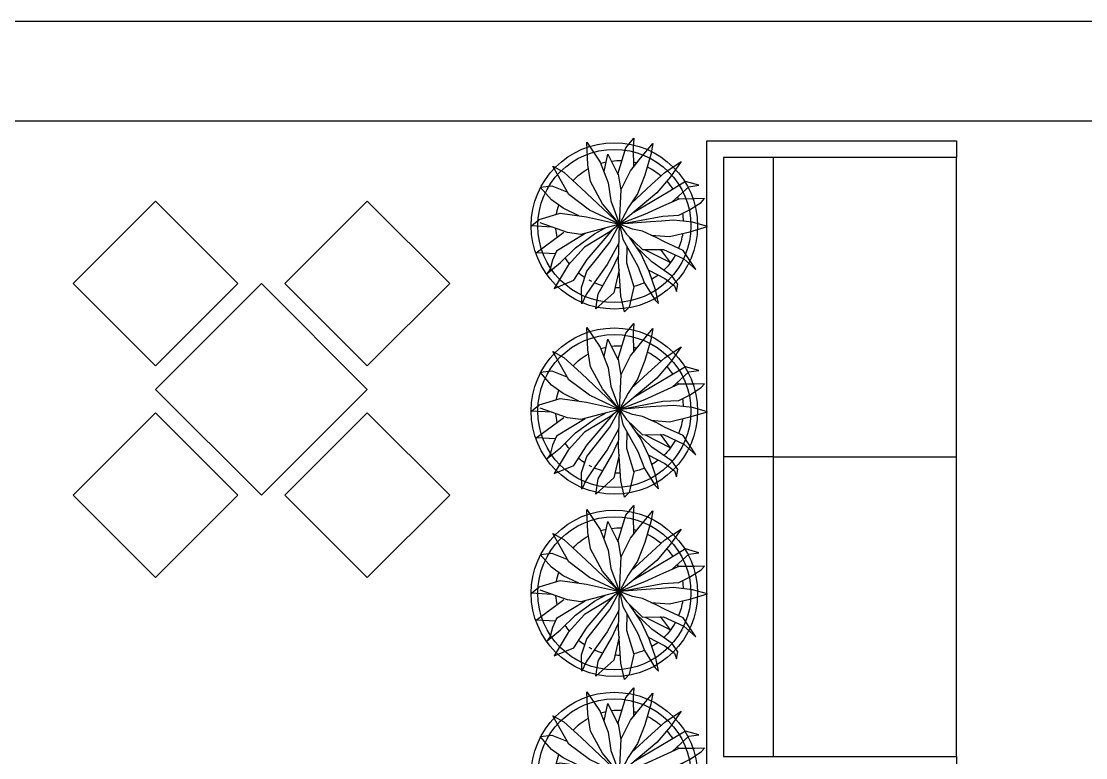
# Model space of a CAD drawing. Header units: millimetres. Extents: x 24870 to 27223, y 1839 to 3696.
# Drawn here: x 25470.4 to 25790.2, y 3203.1 to 3424.4 of the extents above; entities that cross this region are included whole.
import ezdxf

# ---------------------------------------------------------------- set-up
doc = ezdxf.new("R2010")
doc.units = ezdxf.units.MM
for name, color, linetype in [('0-gnl-parapet', 252, 'Continuous'), ('2-tef-aksesuar', 30, 'Continuous'), ('2-tef-hareketli', 251, 'Continuous')]:
    doc.layers.add(name, color=color, linetype=linetype)

# ---------------------------------------------------------------- blocks, each defined once
blk = doc.blocks.new('TREEI')
at = {"color": 63, "true_color": 0xafc95e}
for p, q in [((0.0056, 0.1442), (0.0085, 0.1517)), ((0.0085, 0.1517), (0.0132, 0.1298)), ((-0.0406, 0.1373), (-0.0511, 0.1417)), ((-0.0511, 0.1417), (-0.0458, 0.1135)), ((-0.0189, 0.1085), (-0.0406, 0.1373)), ((0.0003, 0.1098), (0.0056, 0.1442)), ((0.0132, 0.1298), (0.0155, 0.0941)), ((0.036, 0.116), (0.0459, 0.1342)), ((0.0459, 0.1342), (0.0453, 0.1448)), ((0.0453, 0.1448), (0.0523, 0.1342)), ((0.0523, 0.1342), (0.0488, 0.1173)), ((-0.0546, 0.1041), (-0.0943, 0.1173)), ((-0.0943, 0.1173), (-0.0803, 0.0948)), ((-0.0458, 0.1135), (-0.026, 0.0572)), ((0.0154, 0.091), (0.036, 0.116)), ((0.0488, 0.1173), (0.0266, 0.081)), ((0.0792, 0.0979), (0.0909, 0.1229)), ((0.0909, 0.1229), (0.0839, 0.0841)), ((-0.1001, 0.0879), (-0.113, 0.0998)), ((-0.113, 0.0998), (-0.1025, 0.0735)), ((-0.0803, 0.0948), (-0.0423, 0.0666)), ((-0.0308, 0.0709), (-0.0546, 0.1041)), ((-0.0143, 0.0653), (-0.0189, 0.1085)), ((0.0015, 0.0785), (0.0003, 0.1098)), ((0.0155, 0.0941), (0.0144, 0.0603)), ((0.0243, 0.0572), (0.0558, 0.0948)), ((0.0558, 0.0948), (0.0488, 0.0666)), ((0.0535, 0.0691), (0.0792, 0.0979)), ((-0.1025, 0.0735), (-0.0832, 0.0516)), ((-0.0774, 0.0735), (-0.1001, 0.0879)), ((-0.0464, 0.0547), (-0.0774, 0.0735)), ((-0.0043, 0.0253), (0.0015, 0.0785)), ((0.0266, 0.081), (0.0112, 0.0443)), ((0.0839, 0.0841), (0.0599, 0.0578)), ((-0.1463, 0.0566), (-0.1095, 0.0572)), ((-0.1083, 0.029), (-0.1463, 0.0566)), ((-0.1095, 0.0572), (-0.0744, 0.0334)), ((-0.0423, 0.0666), (-0.0224, 0.0484)), ((-0.026, 0.0572), (0.0009, -0.0007)), ((-0.0028, 0.0397), (-0.0143, 0.0653)), ((0.005, 0.0197), (0.0202, 0.0553)), ((0.0144, 0.0603), (0.008, 0.0266)), ((0.0202, 0.0553), (0.0535, 0.0691)), ((0.0599, 0.0578), (0.0506, 0.0459)), ((0.0716, 0.0528), (0.1072, 0.0591)), ((0.1072, 0.0591), (0.1388, 0.0628)), ((0.1388, 0.0628), (0.1178, 0.0459)), ((-0.0832, 0.0516), (-0.0528, 0.0353)), ((-0.0129, 0.0289), (-0.0464, 0.0547)), ((0.0506, 0.0459), (0.0325, 0.0259)), ((0.043, 0.0376), (0.0716, 0.0528)), ((0.1178, 0.0459), (0.0891, 0.0297)), ((-0.1399, 0.0234), (-0.1474, 0.0278)), ((-0.1474, 0.0278), (-0.1188, 0.0197)), ((-0.1299, 0.0103), (-0.1399, 0.0234)), ((-0.1188, 0.0197), (-0.0849, 0.0065)), ((-0.0703, 0.0115), (-0.1083, 0.029)), ((-0.0744, 0.0334), (-0.0129, 0.0029)), ((-0.0528, 0.0353), (-0.0265, 0.0209)), ((-0.0265, 0.0209), (0.0009, -0.0007)), ((0.0009, -0.0007), (-0.0043, 0.0253)), ((0.0009, -0.0007), (0.005, 0.0197)), ((0.0325, 0.0259), (0.0179, 0.0159)), ((0.0693, 0.0228), (0.0517, 0.0165)), ((0.0891, 0.0297), (0.0693, 0.0228)), ((0.0751, 0.0159), (0.1008, 0.0253)), ((0.1008, 0.0253), (0.1213, 0.024)), ((0.1213, 0.024), (0.1452, 0.0203)), ((0.1452, 0.0203), (0.1528, 0.0165)), ((-0.1209, 0.0024), (-0.1504, -0.0123)), ((-0.1171, -0.001), (-0.1299, 0.0103)), ((-0.0849, 0.0065), (-0.0452, -0.0023)), ((-0.0195, 0.0046), (-0.0703, 0.0115)), ((0.0009, -0.0007), (-0.0195, 0.0046)), ((0.0517, 0.0165), (0.0009, -0.0007)), ((0.0179, 0.0159), (0.0009, -0.0007)), ((0.0009, -0.0007), (0.0751, 0.0159)), ((0.0471, 0.0009), (0.0009, -0.0007)), ((0.0833, 0.0002), (0.0471, 0.0009)), ((0.1119, -0.0004), (0.0833, 0.0002)), ((0.137, 0.0103), (0.1119, -0.0004)), ((0.1528, 0.0165), (0.137, 0.0103)), ((-0.1504, -0.0123), (-0.0925, -0.026)), ((-0.0598, -0.0091), (-0.1171, -0.001)), ((-0.0674, -0.011), (-0.0873, -0.0229)), ((-0.0341, -0.006), (-0.0674, -0.011)), ((-0.0464, -0.0348), (0.0009, -0.0007)), ((-0.0452, -0.0023), (-0.024, -0.0046)), ((0.0009, -0.0007), (-0.037, -0.0436)), ((-0.0353, -0.0842), (0.0009, -0.0007)), ((0.0009, -0.0007), (-0.0341, -0.006)), ((0.0009, -0.0007), (-0.0119, -0.0448)), ((0.0027, -0.0436), (0.0009, -0.0007)), ((0.0009, -0.0007), (0.0272, -0.0548)), ((0.0255, -0.021), (0.0009, -0.0007)), ((0.0815, -0.0248), (0.0009, -0.0007)), ((0.1032, -0.0191), (0.0315, -0.0098)), ((0.0997, -0.0001), (0.1364, -0.0129)), ((0.1528, -0.0085), (0.1347, -0.0235)), ((0.1364, -0.0129), (0.1528, -0.0085)), ((-0.0873, -0.0229), (-0.124, -0.0568)), ((-0.0855, -0.0586), (-0.0464, -0.0348)), ((0.05, -0.0367), (0.0255, -0.021)), ((0.0333, -0.026), (0.0786, -0.0417)), ((0.0745, -0.0611), (0.05, -0.0367)), ((0.1137, -0.0411), (0.0815, -0.0248)), ((0.1347, -0.0235), (0.1032, -0.0191)), ((-0.1083, -0.0423), (-0.1399, -0.058)), ((-0.0578, -0.0417), (-0.0774, -0.0642)), ((-0.037, -0.0436), (-0.0592, -0.0824)), ((-0.0119, -0.0448), (-0.016, -0.088)), ((0.0114, -0.0742), (0.0027, -0.0436)), ((0.033, -0.0811), (0.026, -0.0536)), ((0.0272, -0.0548), (0.0547, -0.078)), ((0.0786, -0.0417), (0.1078, -0.0517)), ((0.1078, -0.0517), (0.1411, -0.058)), ((0.1411, -0.058), (0.1137, -0.0411)), ((-0.1399, -0.058), (-0.1235, -0.063)), ((-0.1235, -0.063), (-0.0855, -0.0586)), ((-0.0774, -0.0642), (-0.0902, -0.0855)), ((0.0979, -0.0899), (0.0745, -0.0611)), ((-0.0902, -0.0855), (-0.0996, -0.1137)), ((-0.0803, -0.108), (-0.0604, -0.088)), ((-0.0592, -0.0824), (-0.0651, -0.1381)), ((-0.0522, -0.1212), (-0.0353, -0.0842)), ((-0.016, -0.088), (-0.009, -0.1168)), ((0.0126, -0.1124), (0.0114, -0.0742)), ((0.0301, -0.1199), (0.0325, -0.0811)), ((0.0325, -0.0811), (0.0628, -0.1174)), ((0.0547, -0.078), (0.0792, -0.0911)), ((0.0745, -0.1118), (0.0617, -0.0817)), ((0.0792, -0.0911), (0.1084, -0.1062)), ((0.1084, -0.1062), (0.0979, -0.0899)), ((-0.0996, -0.1137), (-0.0803, -0.108)), ((0.0126, -0.0949), (0.0301, -0.1199)), ((-0.0651, -0.1381), (-0.0522, -0.1212)), ((-0.009, -0.1168), (0.005, -0.1531)), ((0.005, -0.1531), (0.0126, -0.1124)), ((0.0628, -0.1174), (0.0821, -0.1274)), ((0.0821, -0.1274), (0.0745, -0.1118))]:
    blk.add_line(p, q, dxfattribs=at)
for start, end in [(112.5698, 117.2676), (90.2669, 100.3176), (75.8744, 82.8333), (52.0008, 69.3621), (128.5172, 136.7777), (31.5426, 45.4516), (146.4111, 153.1838), (139.0957, 141.7689), (13.4218, 20.6016), (165.0446, 171.5762), (358.2776, 0.2322), (191.5019, 199.4338), (340.9505, 349.9228), (319.0773, 333.9888), (212.2939, 220.8052), (305.7774, 308.9587), (246.3853, 263.9953), (276.0879, 281.1845), (285.8654, 295.508)]:
    blk.add_arc((0.0009, -0.0007), 0.11, start, end, dxfattribs=at)

msp = doc.modelspace()

# ---------------------------------------------------------------- linework, layer by layer
for p, q in [((25676.382, 3198.496), (25676.382, 3388.496)), ((25676.382, 3388.496), (25751.382, 3388.496)), ((25751.382, 3388.496), (25751.382, 3383.496)), ((25751.382, 3383.496), (25681.382, 3383.496)), ((25681.382, 3383.496), (25681.382, 3203.496)), ((25696.382, 3383.496), (25681.382, 3383.496)), ((25681.382, 3383.496), (25681.382, 3203.496)), ((25696.382, 3203.496), (25696.382, 3383.496)), ((25751.382, 3203.496), (25751.382, 3383.496)), ((25485.999, 3345.597), (25510.748, 3370.346)), ((25510.748, 3370.346), (25535.497, 3345.597)), ((25574.388, 3370.346), (25549.639, 3345.597)), ((25599.136, 3345.597), (25574.388, 3370.346)), ((25510.748, 3320.848), (25485.999, 3345.597)), ((25510.748, 3313.777), (25542.568, 3345.597)), ((25535.497, 3345.597), (25510.748, 3320.848)), ((25542.568, 3345.597), (25574.388, 3313.777)), ((25549.639, 3345.597), (25574.388, 3320.848)), ((25574.388, 3320.848), (25599.136, 3345.597)), ((25542.568, 3281.957), (25510.748, 3313.777)), ((25574.388, 3313.777), (25542.568, 3281.957)), ((25485.999, 3281.957), (25510.748, 3306.706)), ((25510.748, 3306.706), (25535.497, 3281.957)), ((25574.388, 3306.706), (25549.639, 3281.957)), ((25599.136, 3281.957), (25574.388, 3306.706)), ((25696.382, 3293.496), (25681.382, 3293.496)), ((25696.382, 3293.496), (25751.382, 3293.496)), ((25510.748, 3257.209), (25485.999, 3281.957)), ((25535.497, 3281.957), (25510.748, 3257.209)), ((25549.639, 3281.957), (25574.388, 3257.209)), ((25574.388, 3257.209), (25599.136, 3281.957)), ((25681.382, 3203.496), (25751.382, 3203.496)), ((25681.382, 3203.496), (25696.382, 3203.496)), ((25751.382, 3203.496), (25751.382, 3198.496))]:
    msp.add_line(p, q)
at = {"layer": '0-gnl-parapet'}
for points in [[(24904.831, 2642.853), (24918.613, 3424.382), (26380.507, 3424.382), (26382.242, 3392.315), (27188.702, 3408.273)], [(27177.853, 2698.416), (27159.517, 3377.69), (26353.853, 3361.748), (26352.087, 3394.382), (24948.089, 3394.382), (24934.826, 2642.324)]]:
    msp.add_lwpolyline(points, dxfattribs=at)
at = {"layer": '2-tef-hareketli'}
for centre, radius in [((25648.609, 3362.896), 25), ((25648.609, 3362.896), 23), ((25648.609, 3307.241), 25), ((25648.609, 3307.241), 23), ((25648.609, 3252.498), 25), ((25648.609, 3252.498), 23), ((25648.609, 3197.755), 25), ((25648.609, 3197.755), 23)]:
    msp.add_circle(centre, radius, dxfattribs=at)

# ---------------------------------------------------------------- block references
at = {"layer": '2-tef-aksesuar', "lineweight": 0, "xscale": -174.1824000000004, "yscale": 174.1824000000005, "zscale": 174.1824000000004, "rotation": 203.2467780166511}
for p in [(25650.061, 3363.22), (25650.061, 3307.564), (25650.061, 3252.822), (25650.061, 3198.079)]:
    msp.add_blockref('TREEI', p, dxfattribs=at)

doc.saveas('drawing.dxf')
